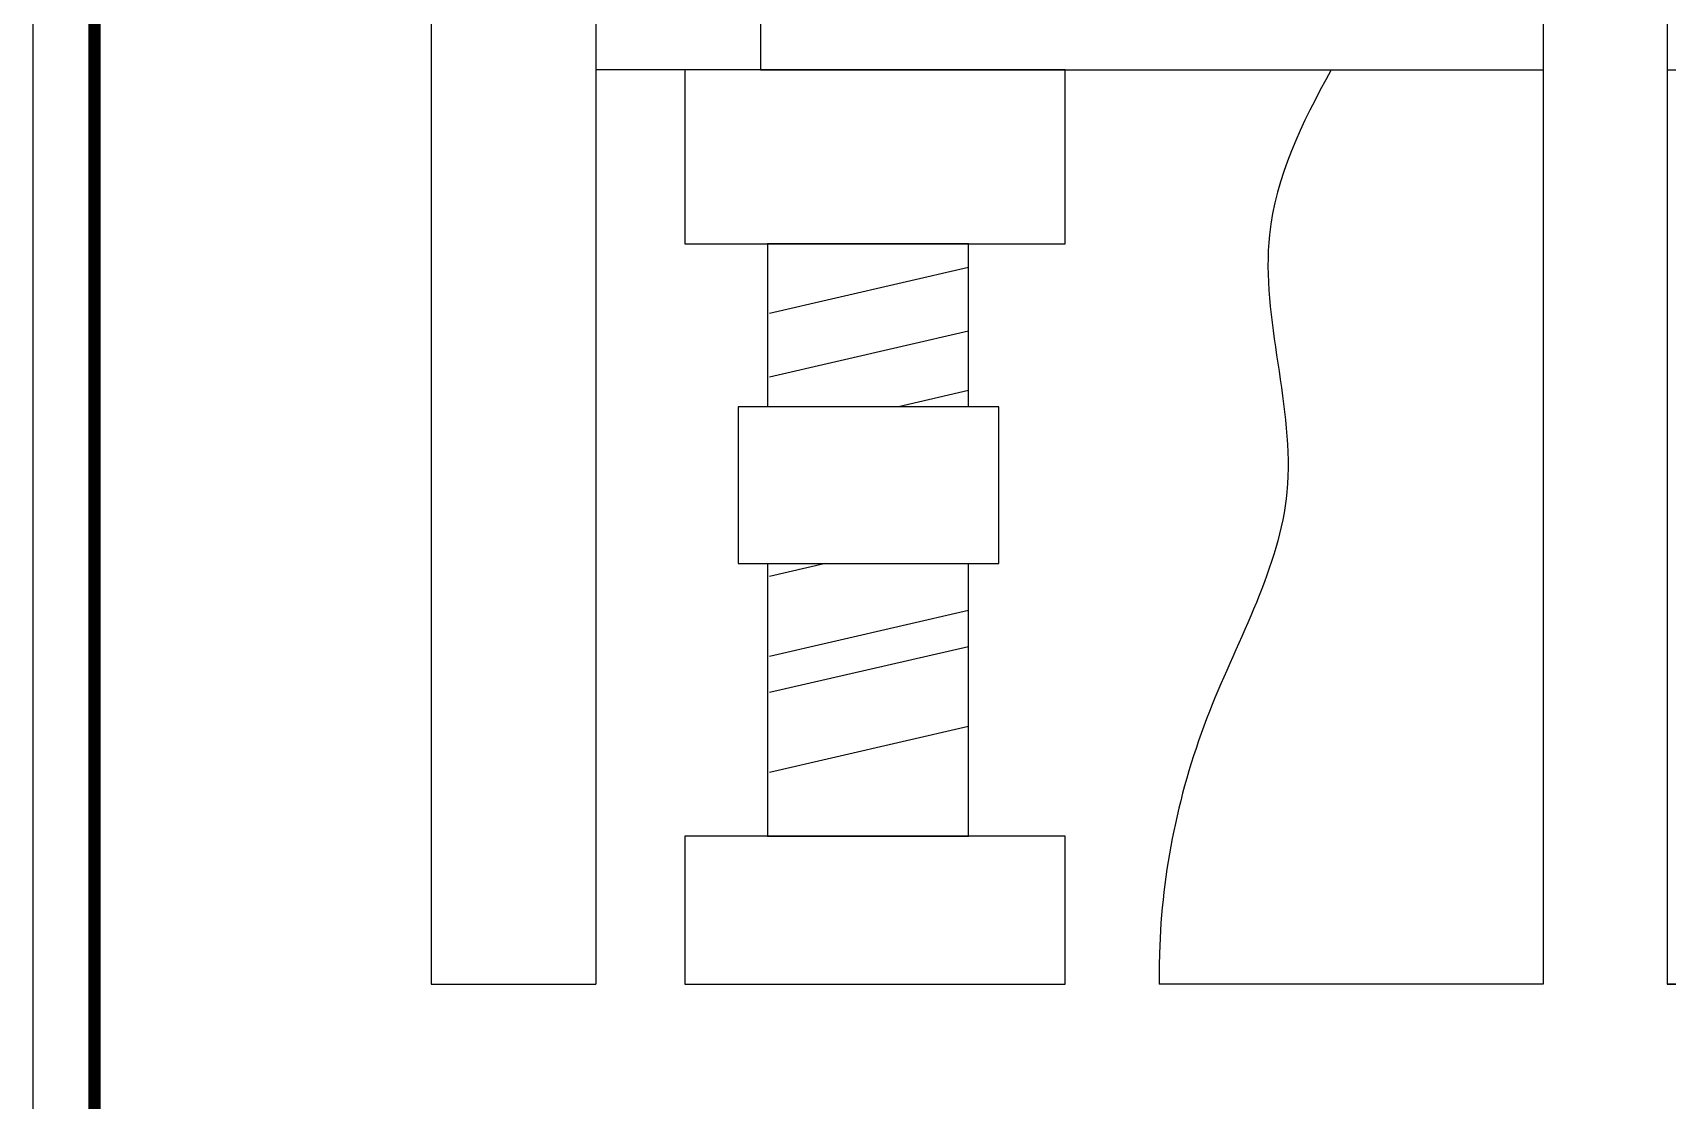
# Model space of a CAD drawing. Header units: millimetres. Extents: x 0 to 1097966, y -63096 to 223085.
# Drawn here: x 337985.2 to 338163.9, y -61737.6 to -61620.9 of the extents above; entities that cross this region are included whole.
import ezdxf

# ---------------------------------------------------------------- set-up
doc = ezdxf.new("R2010")
doc.units = ezdxf.units.MM

# ---------------------------------------------------------------- blocks, each defined once
blk = doc.blocks.new('参政不如意这个5 这个56主让反正让')
at = {"ltscale": 15}
for p, q in [((72227.18, 8521.73), (72205.44, 8516.71)), ((72227.18, 8514.75), (72205.44, 8509.73)), ((72227.18, 8508.26), (72219.54, 8506.5)), ((72211.53, 8489.35), (72205.44, 8487.94)), ((72227.18, 8484.22), (72205.44, 8479.2)), ((72227.18, 8480.26), (72205.44, 8475.25)), ((72227.18, 8471.52), (72205.44, 8466.51))]:
    blk.add_line(p, q, dxfattribs=at)
for points in [[(72237.74, 8543.35), (72196.18, 8543.35), (72196.18, 8524.33), (72237.74, 8524.33)], [(72237.74, 8459.53), (72196.18, 8459.53), (72196.18, 8443.35), (72237.74, 8443.35)]]:
    blk.add_lwpolyline(points, close=True, dxfattribs=at)
for points in [[(72227.18, 8506.5), (72227.18, 8524.33), (72205.22, 8524.33), (72205.22, 8506.5)], [(72205.22, 8489.35), (72205.22, 8459.53), (72227.18, 8459.53), (72227.18, 8489.35)]]:
    blk.add_lwpolyline(points, dxfattribs=at)
blk.add_lwpolyline([(72230.5, 8506.5), (72202, 8506.5), (72202, 8489.35), (72230.5, 8489.35)], close=True)

msp = doc.modelspace()

# ---------------------------------------------------------------- linework, layer by layer
at = {"color": 251, "true_color": 0x636466}
for p, q in [((338064.769, -61493.496), (338064.769, -61624.913)), ((338046.769, -61498.368), (338046.769, -61724.913)), ((338028.769, -61503.171), (338028.769, -61724.913)), ((338163.855, -61598.306), (338163.855, -61724.913)), ((338150.272, -61603.664), (338150.272, -61724.913)), ((338064.769, -61624.913), (338046.769, -61624.913)), ((338064.769, -61624.913), (338150.272, -61624.913)), ((338163.855, -61624.913), (338253.826, -61624.913)), ((338028.769, -61724.913), (338046.769, -61724.913)), ((338163.855, -61724.913), (338241.826, -61724.913))]:
    msp.add_line(p, q, dxfattribs=at)
msp.add_lwpolyline([(337985.218, -61854.351), (338552.218, -61854.351), (338552.218, -61453.401), (337985.218, -61453.401)], close=True)
at = {"const_width": 1.35}
msp.add_lwpolyline([(337991.968, -61847.601), (338545.468, -61847.601), (338545.468, -61460.151), (337991.968, -61460.151)], close=True, dxfattribs=at)
for points in [[(338127.128, -61624.913), (338150.272, -61624.913)], [(338163.855, -61624.913), (338216.826, -61624.913), (338216.826, -61724.913), (338163.855, -61724.913)], [(338150.272, -61724.913), (338108.326, -61724.913)]]:
    msp.add_lwpolyline(points)
at = {"color": 251, "true_color": 0x636466}
msp.add_open_spline([(338127.128, -61624.913), (338123.892, -61630.769), (338116.857, -61645.287), (338126.507, -61670.812), (338112.188, -61695.201), (338108.375, -61713.673), (338108.315, -61723.792), (338108.326, -61724.913)], degree=3, knots=[3.8952761, 3.8952761, 3.8952761, 3.8952761, 23.2660872, 51.4435338, 76.9106907, 103.9432288, 107.3078323, 107.3078323, 107.3078323, 107.3078323], dxfattribs=at)

# ---------------------------------------------------------------- block references
at = {"color": 8, "lineweight": 13}
msp.add_blockref('参政不如意这个5 这个56主让反正让', (265860.312, -70168.258), dxfattribs=at)

doc.saveas('drawing.dxf')
